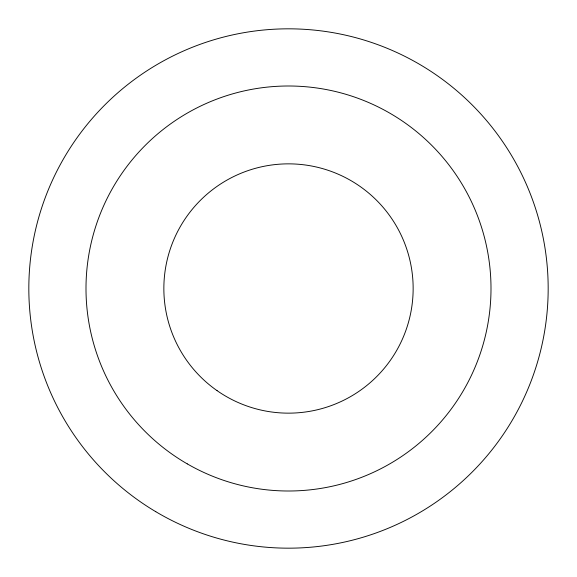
<?xml version="1.0" encoding="UTF-8"?>
<svg xmlns="http://www.w3.org/2000/svg" width="577" height="577" viewBox="0 0 577 577"><rect width="100%" height="100%" fill="white"/><g stroke="black" fill="none" stroke-linecap="round" stroke-linejoin="round"><path stroke-width="0.87" d="M217.067 390.643A124.639 124.639 0 0 0 412.678 299.297A124.639 124.639 0 0 0 235.762 175.567A124.639 124.639 0 0 0 217.067 390.643M155.768 511.684A259.672 259.672 0 0 0 548.15 291.854A259.672 259.672 0 0 0 161.582 61.955A259.672 259.672 0 0 0 155.768 511.684M187.251 463.872A202.498 202.498 0 0 0 490.998 288.5A202.498 202.498 0 0 0 187.251 113.128A202.498 202.498 0 0 0 187.251 463.872"/></g></svg>
